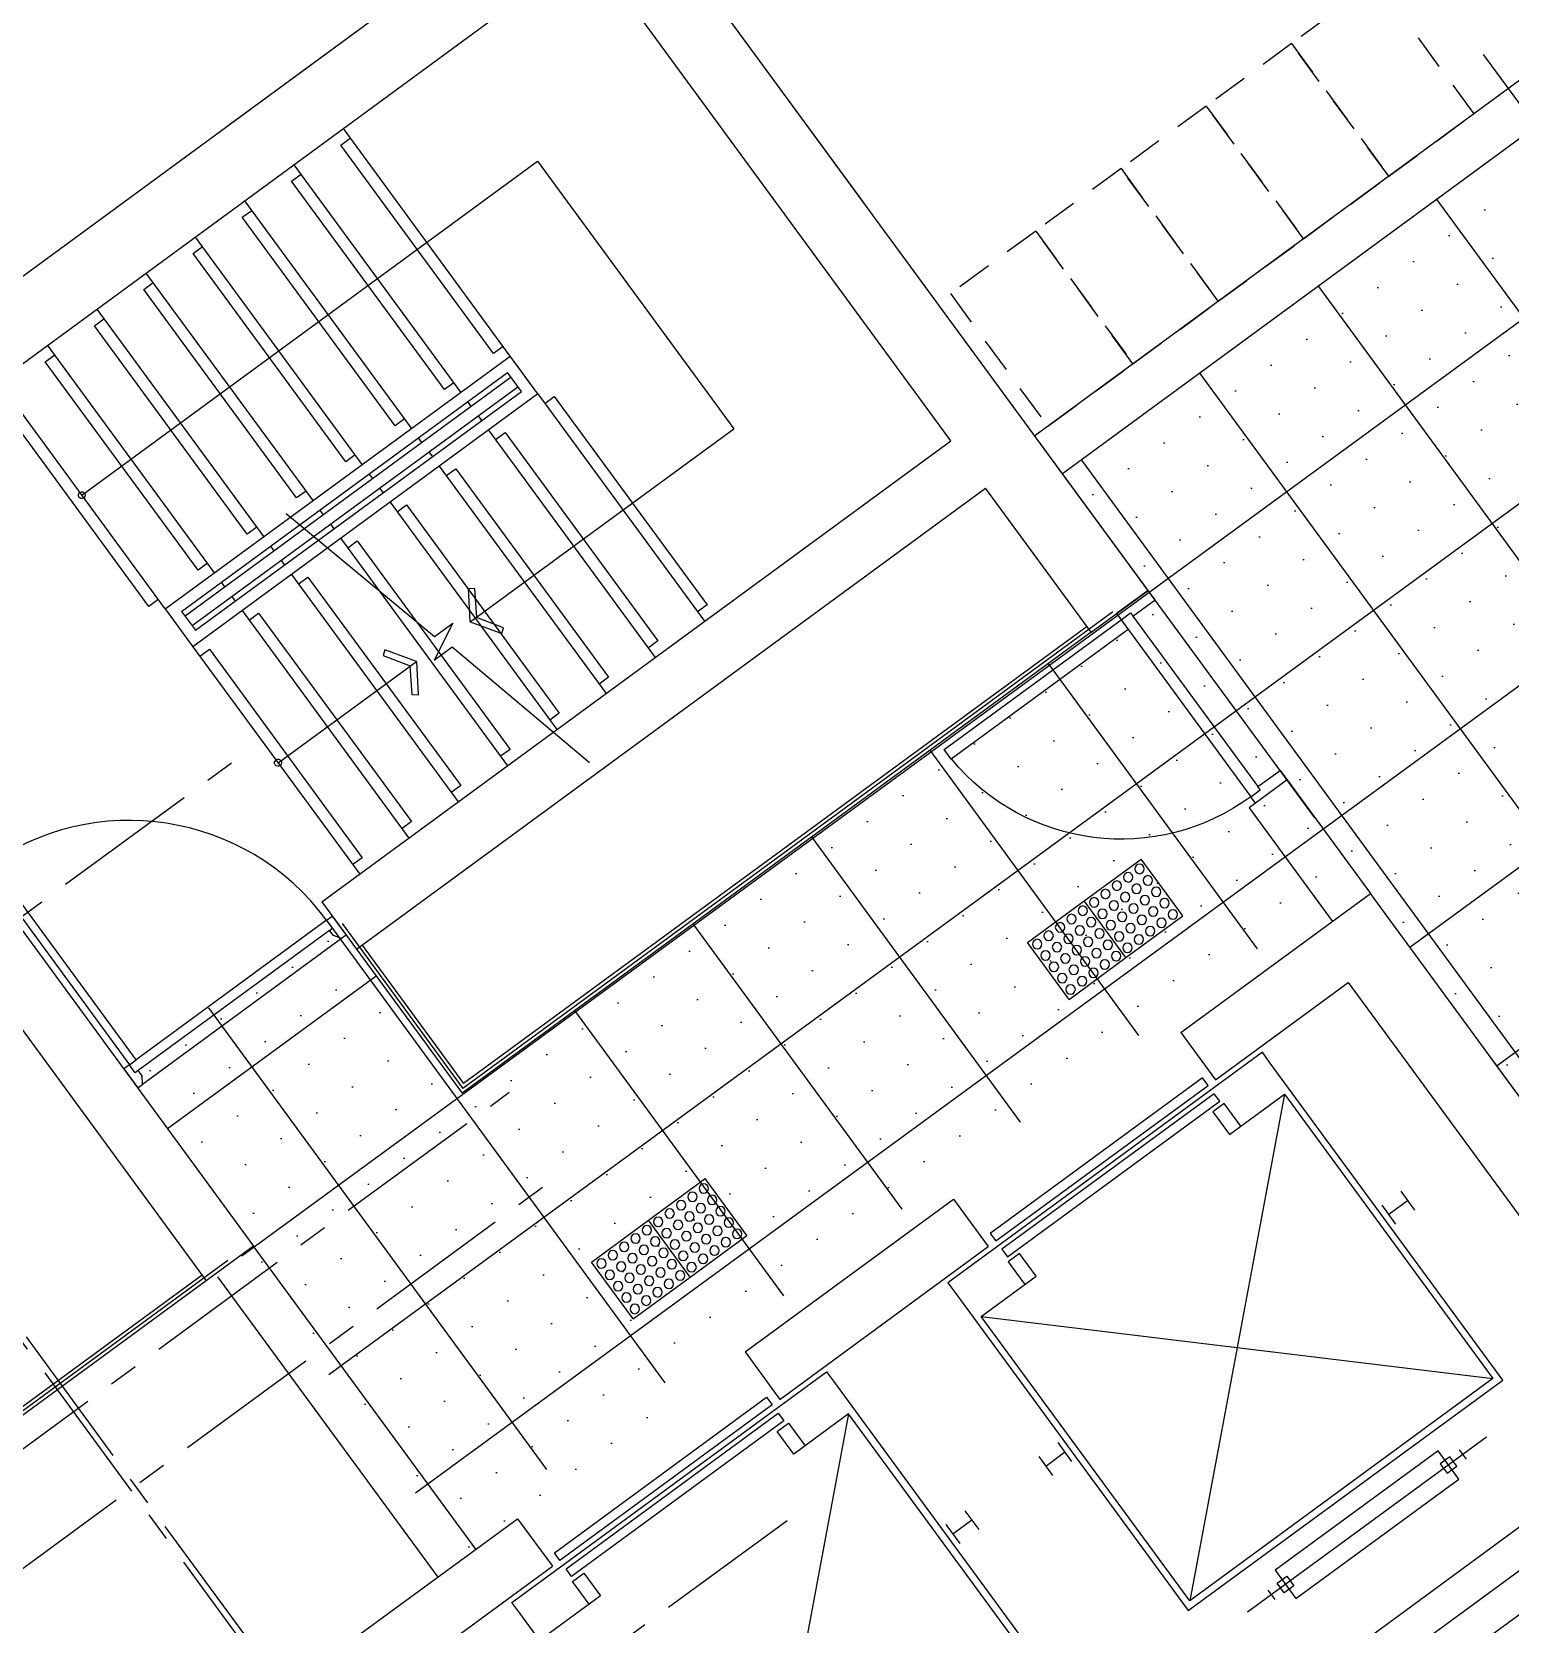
# Model space of a CAD drawing. Header units: millimetres. Extents: x 75184266 to 76346726, y -35077925 to -33679385.
# Drawn here: x 75326103 to 75332394, y -34600048 to -34593270 of the extents above; entities that cross this region are included whole.
import ezdxf
from ezdxf.xclip import XClip

# ---------------------------------------------------------------- set-up
doc = ezdxf.new("R2010")
doc.units = ezdxf.units.MM
doc.header["$LTSCALE"] = 50
doc.header["$MEASUREMENT"] = 0
doc.header["$XCLIPFRAME"] = 2
for name, pattern in [('CENTER', [2, 1.25, -0.25, 0.25, -0.25]), ('XR-지하3층$0$-HID', [2.5, 1.5, -1]), ('XR-지하3층$0$H', [1.3, 0.8, -0.5])]:
    doc.linetypes.add(name, pattern=pattern)
for name, color, linetype in [('CEN', 1, 'CENTER'), ('PLAN-ALL-DOOR', 4, 'CONTINUOUS'), ('XR-지하3층$0$1712-PL$0$DOOR', 4, 'CONTINUOUS'), ('XR-지하3층$0$AA-XXXX-SYMB', 7, 'CONTINUOUS')]:
    doc.layers.add(name, color=color, linetype=linetype)
doc.layers.add('XR-지하3층$0$0_plan', color=7, linetype='CONTINUOUS', lineweight=0)
doc.layers.add('건축', color=8, linetype='CONTINUOUS', plot=False)

# ---------------------------------------------------------------- blocks, each defined once
blk = doc.blocks.new('XR-지하3층$0$1712-PL$0$FSD1000')
at = {"layer": 'XR-지하3층$0$1712-PL$0$DOOR', "color": 9}
for p, q in [((25, -101.3, 0), (865, -101.3, 0)), ((40, -146.3, 0), (850, -146.3, 0))]:
    blk.add_line(p, q, dxfattribs=at)
at = {"layer": 'XR-지하3층$0$1712-PL$0$DOOR', "elevation": 0}
for points in [[(25, 738.7), (25, -101.3), (70, -101.3), (70, 738.7)], [(-5, -251.3), (-5, -101.3), (25, -101.3), (25, -146.3), (40, -146.3), (40, -251.3)], [(895, -251.3), (895, -101.3), (865, -101.3), (865, -146.3), (850, -146.3), (850, -251.3)]]:
    blk.add_lwpolyline(points, close=True, dxfattribs=at)
at = {"layer": 'XR-지하3층$0$1712-PL$0$DOOR', "color": 9}
blk.add_arc((25, -101.3, 0), 840, 360, 86.92911, dxfattribs=at)
blk = doc.blocks.new('XR-지하3층$0$점형블럭')
at = {"layer": 'XR-지하3층$0$AA-XXXX-SYMB', "color": 9, "ltscale": 5}
for p, q in [((300, 300), (0, 300)), ((0, 300), (0, 0)), ((300, 300), (300, 0)), ((300, 0), (0, 0))]:
    blk.add_line(p, q, dxfattribs=at)
at = {"layer": 'XR-지하3층$0$AA-XXXX-SYMB', "color": 9, "ltscale": 2}
for centre in [(30, 270), (90, 270), (150, 270), (210, 270), (270, 270), (30, 210), (90, 210), (150, 210), (210, 210), (270, 210), (30, 150), (90, 150), (150, 150), (210, 150), (270, 150), (30, 90), (90, 90), (150, 90), (210, 90), (270, 90), (30, 30), (90, 30), (150, 30), (210, 30), (270, 30)]:
    blk.add_circle(centre, 20, dxfattribs=at)
blk = doc.blocks.new('XR-지하3층$0$A$C723B38EE')
at = {"layer": 'XR-지하3층$0$0_plan', "color": 8}
blk.add_lwpolyline([(0.2883, 354.6882, 0.009046), (6.3391, 355.0415, -0.06989), (137.259, 346.7637, 0.552713), (247.3477, 461.7493), (214.6865, 591.7176, 0.017723), (212.963, 597.6743, 0.017723)], format="xyb", dxfattribs=at)
blk = doc.blocks.new('A$C5C415861-flat-1')
at = {"layer": 'PLAN-ALL-DOOR', "ltscale": 10}
for p, q in [((-545.9, 1036.3), (-545.9, -3.7)), ((-510.9, -3.7), (-510.9, 1035.8)), ((-575.9, -3.7), (-575.9, -103.7)), ((-545.9, -3.7), (-575.9, -3.7)), ((-545.9, -45.7), (-545.9, -3.7)), ((-530.9, -45.7), (-545.9, -45.7)), ((-530.9, -73.7), (-530.9, -45.7)), ((479.1, -73.7), (479.1, -45.7)), ((479.1, -45.7), (494.1, -45.7)), ((494.1, -45.7), (494.1, -3.7)), ((494.1, -3.7), (524.1, -3.7)), ((524.1, -3.7), (524.1, -103.7)), ((-575.9, -103.7), (-550.9, -103.7)), ((-550.9, -103.7), (-530.9, -73.7)), ((499.1, -103.7), (479.1, -73.7)), ((524.1, -103.7), (499.1, -103.7))]:
    blk.add_line(p, q, dxfattribs=at)
at = {"layer": 'PLAN-ALL-DOOR'}
blk.add_line((-545.9, -3.7), (-510.9, -3.7), dxfattribs=at)
at = {"layer": 'PLAN-ALL-DOOR', "color": 8}
for p, q in [((479.1, -45.7), (-530.9, -45.7)), ((494.1, -3.7), (-510.9, -3.7)), ((499.1, -103.7), (-550.9, -103.7))]:
    blk.add_line(p, q, dxfattribs=at)
at = {"layer": 'PLAN-ALL-DOOR', "color": 8, "ltscale": 10}
blk.add_arc((-545.9, -3.7), 1040, 0, 90, dxfattribs=at)

msp = doc.modelspace()

# ---------------------------------------------------------------- hatches: boundary and pattern name
at = {"layer": '건축', "ltscale": 100}
h = msp.add_hatch(dxfattribs=at)
h.set_pattern_fill('NET', color=256, scale=5000, angle=36.25067)
h.set_pattern_definition([(306.194, (75332587.2, -34593615.7), (504.387, 369.08), []), (36.194, (75332587.2, -34593615.7), (-369.08, 504.387), [])])
edge = h.paths.add_edge_path()
edge.add_line((75334412.2, -34596448.4), (75332423.4, -34593735.8))
edge.add_line((75332423.4, -34593735.8), (75330490.4, -34595153))
edge.add_line((75330490.4, -34595153), (75330853.2, -34595647.9))
edge.add_line((75330853.2, -34595647.9), (75327933.8, -34597788.3))
edge.add_line((75327933.8, -34597788.3), (75327383.9, -34597038.3))
edge.add_line((75327383.9, -34597038.3), (75326496.8, -34597688.6))
edge.add_line((75326496.8, -34597688.6), (75326990.5, -34598362.1))
edge.add_line((75326990.5, -34598362.1), (75326937.9, -34598400.6))
edge.add_line((75326937.9, -34598400.6), (75327883.7, -34599691.1))
edge.add_line((75327883.7, -34599691.1), (75331743.1, -34596861.6))
edge.add_line((75331743.1, -34596861.6), (75332486.1, -34597870.6))
edge.add_line((75332486.1, -34597870.6), (75334411.9, -34596448.6))
h = msp.add_hatch(dxfattribs=at)
h.set_pattern_fill('DOTS', color=256, scale=3000, angle=36)
h.set_pattern_definition([(36, (768208.44, -367432.78), (-34.3643916, 206.79555385), [0, -187.5])])
edge = h.paths.add_edge_path()
edge.add_line((75334412.2, -34596448.4), (75332423.4, -34593735.8))
edge.add_line((75332423.4, -34593735.8), (75330490.4, -34595153))
edge.add_line((75330490.4, -34595153), (75330853.2, -34595647.9))
edge.add_line((75330853.2, -34595647.9), (75327933.8, -34597788.3))
edge.add_line((75327933.8, -34597788.3), (75327383.9, -34597038.3))
edge.add_line((75327383.9, -34597038.3), (75326496.8, -34597688.6))
edge.add_line((75326496.8, -34597688.6), (75326990.5, -34598362.1))
edge.add_line((75326990.5, -34598362.1), (75326937.9, -34598400.6))
edge.add_line((75326937.9, -34598400.6), (75327952.2, -34599758.7))
edge.add_line((75327952.2, -34599758.7), (75331743.1, -34596861.6))
edge.add_line((75331743.1, -34596861.6), (75332486.1, -34597870.6))
edge.add_line((75332486.1, -34597870.6), (75334411.9, -34596448.6))

# ---------------------------------------------------------------- linework, layer by layer
at = {"layer": 'CEN', "ltscale": 10}
msp.add_line((75329316.6, -34599607.8), (75324700, -34602992.4), dxfattribs=at)
for points in [[(75314843.8, -34583502.3), (75327495, -34600758.5)], [(75322214, -34599855.2), (75327052.3, -34596308)], [(75330667.1, -34605127.4), (75324804.1, -34597130.4)], [(75323416.9, -34601242.4), (75328134.4, -34597783.8)], [(75323538.4, -34601661.7), (75328276, -34598188.4)]]:
    msp.add_lwpolyline(points, dxfattribs=at)
at = {"layer": '건축'}
for p, q in [((75328541.4, -34592494.6), (75323472.7, -34596210.7)), ((75330853.2, -34595647.9), (75328541.4, -34592494.6)), ((75328476.8, -34592913.9), (75324912.2, -34595527.3)), ((75330014.1, -34595010.7), (75328476.8, -34592913.9)), ((75326670.1, -34595726.4), (75328137.9, -34594650.3)), ((75328256.2, -34594811.6), (75326788.4, -34595887.7)), ((75327336.6, -34596973.7), (75330014.1, -34595010.7)), ((75327484.4, -34597175.4), (75330161.9, -34595212.4)), ((75330611.3, -34595825.3), (75330161.9, -34595212.4)), ((75324912.2, -34595527.3), (75327046.6, -34598438.7)), ((75324710.6, -34595675.1), (75326845, -34598586.5)), ((75326670.1, -34595726.4), (75326788.4, -34595887.7)), ((75327336.6, -34596973.7), (75327484.4, -34597175.4)), ((75330992.8, -34597529.5), (75331799.2, -34596938.3)), ((75333484.3, -34599236.7), (75331799.2, -34596938.3)), ((75331140.6, -34597731.1), (75331705.1, -34597317.3)), ((75331705.1, -34597317.3), (75333065, -34599172.2)), ((75330992.8, -34597529.5), (75331140.6, -34597731.1)), ((75331433.7, -34597792.7), (75331030.3, -34599948.5)), ((75331928.3, -34598205.1), (75331987.4, -34598285.8)), ((75330025, -34598239), (75330172.8, -34598440.7)), ((75331847.6, -34598264.3), (75331906.8, -34598344.9)), ((75331957.8, -34598245.5), (75331877.2, -34598304.6)), ((75326937, -34598500.5), (75325864.3, -34599286.9)), ((75326845, -34598586.5), (75325861.1, -34599307.8)), ((75326827.3, -34598562.3), (75325867.6, -34599265.9)), ((75330143.4, -34598738.8), (75332320.6, -34599002.5)), ((75329137.9, -34598889.4), (75329285.7, -34599091.1)), ((75329578.8, -34599152.6), (75329175.4, -34601308.4)), ((75333065, -34599172.2), (75329113.3, -34602069.4)), ((75333484.3, -34599236.7), (75328415.6, -34602952.8)), ((75330468.5, -34599275.3), (75330527.7, -34599356)), ((75332292.9, -34599252.2), (75331276.7, -34599997.2)), ((75330387.9, -34599334.5), (75330447, -34599415.1)), ((75330417.5, -34599374.8), (75330498.1, -34599315.7)), ((75332177.3, -34599305.9), (75332206.9, -34599346.2)), ((75327403.9, -34600160.7), (75328170.1, -34599599)), ((75328170.1, -34599599), (75328317.9, -34599800.6)), ((75329992.7, -34599624.2), (75330051.9, -34599704.8)), ((75330102.9, -34599605.4), (75330022.3, -34599664.5)), ((75330073.4, -34599565.1), (75330132.5, -34599645.7)), ((75327753.4, -34600214.5), (75328317.9, -34599800.6)), ((75331362.8, -34599903.1), (75331392.3, -34599943.4))]:
    msp.add_line(p, q, dxfattribs=at)
at = {"layer": '건축', "ltscale": 0.5}
for p, q in [((75332546.9, -34593394.3), (75330370.7, -34594989.8)), ((75332665.2, -34593555.6), (75330489, -34595151.1)), ((75331444.5, -34596454.4), (75331283.2, -34596572.7)), ((75331444.5, -34596454.4), (75331799.2, -34596938.3)), ((75331283.2, -34596572.7), (75331637.9, -34597056.5)), ((75327992.5, -34599729.2), (75327046.6, -34598438.7))]:
    msp.add_line(p, q, dxfattribs=at)
at = {"layer": '건축', "ltscale": 100}
msp.add_line((75334658.9, -34596616.3), (75332281, -34593366.7), dxfattribs=at)
at = {"layer": '건축', "linetype": 'XR-지하3층$0$H', "ltscale": 50}
msp.add_lwpolyline([(75334007.8, -34609684), (75329993.1, -34604208.1), (75328864, -34605035.8), (75327714, -34603467.2), (75333484.3, -34599236.7), (75328541.4, -34592494.6), (75323920.3, -34595882.5), (75322851.7, -34596665.9), (75321630.7, -34595000.6), (75322699.3, -34594217.1), (75318052, -34587878.2), (75317084.2, -34588587.7), (75314772.3, -34585434.4), (75308385, -34590117.2)], dxfattribs=at)
at = {"layer": '건축', "linetype": 'XR-지하3층$0$-HID', "ltscale": 2}
for points in [[(75332240.6, -34593618.9), (75331826.7, -34593054.4), (75331463.8, -34593320.5), (75331877.7, -34593885)], [(75331877.7, -34593885), (75331463.8, -34593320.5), (75331100.9, -34593586.5), (75331514.8, -34594151.1)], [(75331514.8, -34594151.1), (75331100.9, -34593586.5), (75330738, -34593852.6), (75331151.9, -34594417.1)], [(75331151.9, -34594417.1), (75330738, -34593852.6), (75330375.1, -34594118.7), (75330789, -34594683.2)], [(75330789, -34594683.2), (75330375.1, -34594118.7), (75330012.2, -34594384.7), (75330426, -34594949.3)]]:
    msp.add_lwpolyline(points, close=True, dxfattribs=at)
at = {"layer": '건축'}
for points in [[(75328108.3, -34594610), (75328068, -34594639.6), (75327417.6, -34593752.4), (75327458, -34593722.9)], [(75328137.9, -34594650.3), (75327428.4, -34593682.5)], [(75326315.4, -34595242.5), (75328254.9, -34593820.5)], [(75327928.2, -34594804), (75327218.7, -34593836.3)], [(75328254.9, -34593820.5), (75329090.1, -34594959.7)], [(75327898.7, -34594763.7), (75327858.3, -34594793.3), (75327207.9, -34593906.2), (75327248.3, -34593876.6)], [(75327718.5, -34594957.8), (75327009, -34593990)], [(75327689, -34594917.4), (75327648.7, -34594947), (75326998.3, -34594059.9), (75327038.6, -34594030.3)], [(75327479.3, -34595071.2), (75327439, -34595100.7), (75326788.6, -34594213.6), (75326828.9, -34594184)], [(75327508.9, -34595111.5), (75326799.3, -34594143.7)], [(75327269.6, -34595224.9), (75327229.3, -34595254.5), (75326578.9, -34594367.3), (75326619.2, -34594337.8)], [(75327299.2, -34595265.2), (75326589.7, -34594297.5)], [(75327089.5, -34595419), (75326380, -34594451.2)], [(75327059.9, -34595378.6), (75327019.6, -34595408.2), (75326369.2, -34594521.1), (75326409.5, -34594491.5)], [(75326879.8, -34595572.7), (75326170.3, -34594604.9)], [(75326850.2, -34595532.4), (75326809.9, -34595561.9), (75326159.5, -34594674.8), (75326199.8, -34594645.2)], [(75328256.2, -34594811.6), (75328137.9, -34594650.3)], [(75326740, -34595737.2), (75328127.1, -34594720.2)], [(75328141.9, -34594740.4), (75326754.8, -34595757.3)], [(75328186.3, -34594800.8), (75328127.1, -34594720.2)], [(75328226.6, -34594771.3), (75328167.5, -34594690.6)], [(75326640.6, -34595686.1), (75326600.2, -34595715.7), (75325949.8, -34594828.5), (75325990.2, -34594799)], [(75326670.1, -34595726.4), (75325960.6, -34594758.6)], [(75326784.4, -34595797.7), (75328171.5, -34594780.7)], [(75326799.1, -34595817.8), (75328186.3, -34594800.8)], [(75328256.2, -34594811.6), (75328965.7, -34595779.4)], [(75327972.6, -34594864.5), (75327957.8, -34594844.4)], [(75328285.7, -34594851.9), (75328326.1, -34594822.4), (75328976.4, -34595709.5), (75328936.1, -34595739.1)], [(75328002.1, -34594904.8), (75328016.9, -34594925)], [(75327762.9, -34595018.3), (75327748.1, -34594998.1)], [(75327968.3, -34595782.1), (75329090.1, -34594959.7)], [(75328046.5, -34594965.3), (75328756, -34595933.1)], [(75328076, -34595005.7), (75328116.4, -34594976.1), (75328766.8, -34595863.2), (75328726.4, -34595892.8)], [(75327792.4, -34595058.6), (75327807.2, -34595078.7)], [(75327553.2, -34595172), (75327538.4, -34595151.8)], [(75327836.8, -34595119.1), (75328546.3, -34596086.8)], [(75327866.4, -34595159.4), (75327906.7, -34595129.8), (75328557.1, -34596016.9), (75328516.7, -34596046.5)], [(75327582.8, -34595212.3), (75327597.5, -34595232.5)], [(75327627.1, -34595272.8), (75328336.6, -34596240.6)], [(75327656.7, -34595313.1), (75327697, -34595283.6), (75328347.4, -34596170.7), (75328307.1, -34596200.2)], [(75327184.7, -34595320.2), (75327816.8, -34595844), (75327894.1, -34595787.4), (75327814.2, -34595944.2), (75327891.5, -34595887.6), (75328476.2, -34596380)], [(75327343.5, -34595325.7), (75327328.7, -34595305.6)], [(75327373.1, -34595366), (75327387.9, -34595386.2)], [(75327417.4, -34595426.5), (75328126.9, -34596394.3)], [(75327133.8, -34595479.4), (75327119.1, -34595459.3)], [(75327447, -34595466.8), (75327487.3, -34595437.3), (75328137.7, -34596324.4), (75328097.4, -34596354)], [(75327163.4, -34595519.8), (75327178.2, -34595539.9)], [(75326924.1, -34595633.2), (75326909.4, -34595613)], [(75327207.7, -34595580.2), (75327917.3, -34596548)], [(75327237.3, -34595620.6), (75327277.6, -34595591), (75327928, -34596478.1), (75327887.7, -34596507.7)], [(75326953.7, -34595673.5), (75326968.5, -34595693.7)], [(75327968.3, -34595782.1), (75327961.5, -34595638.6), (75327987, -34595639.2), (75327994.6, -34595762.8)], [(75326740, -34595737.2), (75326799.1, -34595817.8)], [(75326998.1, -34595734), (75327707.6, -34596701.8)], [(75327027.6, -34595774.3), (75327067.9, -34595744.7), (75327718.3, -34596631.9), (75327678, -34596661.4)], [(75330703.2, -34595739.3), (75327937, -34597767.3)], [(75327968.3, -34595782.1), (75328103.1, -34595831.8), (75328110.3, -34595807.3), (75327994.6, -34595762.8)], [(75330611.3, -34595825.3), (75327933.8, -34597788.3)], [(75330593.5, -34595801.1), (75327940.2, -34597746.3)], [(75326788.4, -34595887.7), (75327497.9, -34596855.5)], [(75326817.9, -34595928), (75326858.3, -34595898.5), (75327508.7, -34596785.6), (75327468.3, -34596815.2)], [(75327739.2, -34595950.1), (75327604.5, -34595900.3), (75327597.3, -34595924.9), (75327713, -34595969.3)], [(75327150.5, -34596381.7), (75327739.2, -34595950.1)], [(75327739.2, -34595950.1), (75327746.1, -34596093.5), (75327720.6, -34596093), (75327713, -34595969.3)], [(75327422.6, -34597065.7), (75327937, -34597767.3)], [(75327484.4, -34597175.4), (75327933.8, -34597788.3)], [(75327508.6, -34597157.6), (75327940.2, -34597746.3)], [(75331248.2, -34597928.7), (75331177.3, -34597832), (75331128.9, -34597867.4), (75331199.8, -34597964.2), (75331433.7, -34597792.7), (75332320.6, -34599002.5), (75331030.3, -34599948.5), (75330143.4, -34598738.8), (75330377.2, -34598567.3), (75330306.3, -34598470.5), (75330257.9, -34598506), (75330328.9, -34598602.8)], [(75329137.9, -34598889.4), (75330025, -34598239)], [(75329285.7, -34599091.1), (75330172.8, -34598440.7)], [(75328474, -34599962.7), (75328403, -34599865.9), (75328451.4, -34599830.4), (75328522.3, -34599927.2), (75328288.5, -34600098.7), (75329175.4, -34601308.4), (75330465.7, -34600362.4), (75329578.8, -34599152.6), (75329345, -34599324.1), (75329274, -34599227.3), (75329322.4, -34599191.9), (75329393.3, -34599288.6)], [(75333254.5, -34599219.2), (75327625.3, -34603346.3)]]:
    msp.add_lwpolyline(points, dxfattribs=at)
for points in [[(75326324.2, -34595254.6, -1), (75326306.5, -34595230.4, -1)], [(75327159.4, -34596393.8, -1), (75327141.7, -34596369.6, -1)]]:
    msp.add_lwpolyline(points, format="xyb", close=True, dxfattribs=at)
at = {"layer": '건축', "ltscale": 0.5}
for points in [[(75330611.3, -34595825.3), (75330853.2, -34595647.9)], [(75327046.6, -34598438.7), (75326845, -34598586.5)], [(75327831.2, -34599847.4), (75326894.2, -34598569)]]:
    msp.add_lwpolyline(points, dxfattribs=at)
at = {"layer": '건축'}
for points in [[(75332362.6, -34599008.9), (75331369.2, -34597654), (75331369.2, -34597654), (75331339.7, -34597613.7), (75330000.9, -34598595.2), (75330030.5, -34598635.5), (75330030.5, -34598635.5), (75331023.8, -34599990.4)], [(75331084.7, -34597722.5), (75330181.4, -34598384.8), (75330205.1, -34598417), (75331108.3, -34597754.8)], [(75331134.3, -34597790.3), (75330231.1, -34598452.5), (75330254.7, -34598484.8), (75331158, -34597822.5)], [(75329168.9, -34601350.3), (75328175.6, -34599995.4), (75328175.6, -34599995.4), (75328146, -34599955.1), (75329484.8, -34598973.6), (75329514.3, -34599013.9), (75329514.3, -34599013.9), (75330507.7, -34600368.8)], [(75328326.5, -34599744.7), (75329229.8, -34599082.4), (75329253.4, -34599114.7), (75328350.2, -34599776.9)], [(75328376.2, -34599812.4), (75329279.4, -34599150.2), (75329303.1, -34599182.5), (75328399.8, -34599844.7)], [(75332087.3, -34599309.9), (75331393.7, -34599818.4), (75331482.4, -34599939.4), (75332176, -34599430.9)], [(75332137, -34599335.5), (75332096.7, -34599365), (75332126.2, -34599405.4), (75332166.6, -34599375.8)], [(75331403.1, -34599873.5), (75331443.4, -34599844), (75331473, -34599884.3), (75331432.7, -34599913.9)]]:
    msp.add_lwpolyline(points, close=True, dxfattribs=at)

# ---------------------------------------------------------------- block references
at = {"layer": '건축', "xscale": -1, "rotation": 36.24693027632809}
msp.add_blockref('XR-지하3층$0$1712-PL$0$FSD1000', (75333238.4, -34592823.8, 0), dxfattribs=at)
at = {"layer": '건축', "xscale": -1.111164041924104, "yscale": 1.111164040863514, "zscale": 1.111164041234692, "rotation": 126.2467709163459}
msp.add_blockref('XR-지하3층$0$1712-PL$0$FSD1000', (75330631.3, -34595817.5, 0), dxfattribs=at)
at = {"layer": '건축', "rotation": 36.24677454586007}
msp.add_blockref('A$C5C415861-flat-1', (75326956.1, -34597341.2), dxfattribs=at)
at = {"layer": '건축', "ltscale": 2, "xscale": -1, "rotation": 126.2651231999269}
for p in [(75330823.6, -34596791.7), (75330581.7, -34596969.1), (75328968.7, -34598151.6), (75328726.8, -34598329)]:
    msp.add_blockref('XR-지하3층$0$점형블럭', p, dxfattribs=at)
at = {"layer": '건축', "ltscale": 0.5}
ref = msp.add_blockref('XR-지하3층$0$A$C723B38EE', (75115875.3, -35187756.2), dxfattribs=dict(at, xscale=999.9999999999998, yscale=999.9999999999998, zscale=999.9999999999998))
XClip(ref).set_block_clipping_path([(137.7798442268, 119.9958357572), (497.8511876765, 396.6664658143)])

doc.saveas('drawing.dxf')
